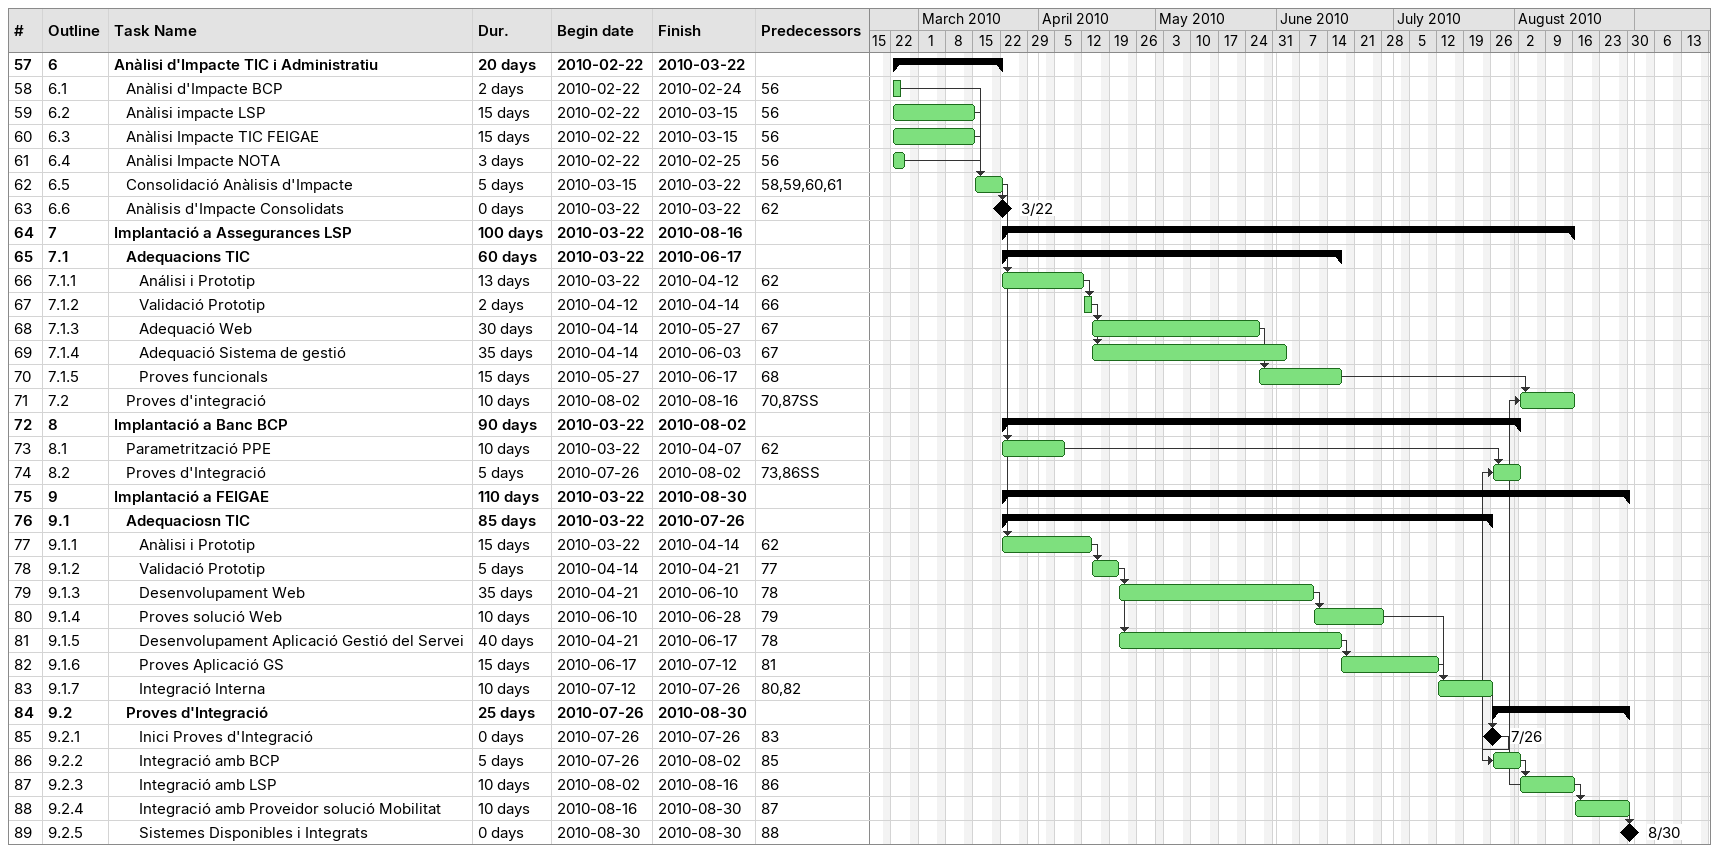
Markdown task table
| ID | WBS | Task | Duration | Start | Finish | Predecessors |
|---|---|---|---|---|---|---|
| 57 | 6 | **Anàlisi d'Impacte TIC i Administratiu** | 20d | 2010-02-22 | 2010-03-22 |  |
| 58 | 6.1 | Anàlisi d'Impacte BCP | 2d | 2010-02-22 | 2010-02-24 | 56 |
| 59 | 6.2 | Anàlisi impacte LSP | 15d | 2010-02-22 | 2010-03-15 | 56 |
| 60 | 6.3 | Anàlisi Impacte TIC FEIGAE | 15d | 2010-02-22 | 2010-03-15 | 56 |
| 61 | 6.4 | Anàlisi Impacte NOTA | 3d | 2010-02-22 | 2010-02-25 | 56 |
| 62 | 6.5 | Consolidació Anàlisis d'Impacte | 5d | 2010-03-15 | 2010-03-22 | 58, 59, 60, 61 |
| 63 | 6.6 | Anàlisis d'Impacte Consolidats | 0d | 2010-03-22 | 2010-03-22 | 62 |
| 64 | 7 | **Implantació a Assegurances LSP** | 100d | 2010-03-22 | 2010-08-16 |  |
| 65 | 7.1 | **Adequacions TIC** | 60d | 2010-03-22 | 2010-06-17 |  |
| 66 | 7.1.1 | Análisi i Prototip | 13d | 2010-03-22 | 2010-04-12 | 62 |
| 67 | 7.1.2 | Validació Prototip | 2d | 2010-04-12 | 2010-04-14 | 66 |
| 68 | 7.1.3 | Adequació Web | 30d | 2010-04-14 | 2010-05-27 | 67 |
| 69 | 7.1.4 | Adequació Sistema de gestió | 35d | 2010-04-14 | 2010-06-03 | 67 |
| 70 | 7.1.5 | Proves funcionals | 15d | 2010-05-27 | 2010-06-17 | 68 |
| 71 | 7.2 | Proves d'integració | 10d | 2010-08-02 | 2010-08-16 | 70, 87SS |
| 72 | 8 | **Implantació a Banc BCP** | 90d | 2010-03-22 | 2010-08-02 |  |
| 73 | 8.1 | Parametrització PPE | 10d | 2010-03-22 | 2010-04-07 | 62 |
| 74 | 8.2 | Proves d'Integració | 5d | 2010-07-26 | 2010-08-02 | 73, 86SS |
| 75 | 9 | **Implantació a FEIGAE** | 110d | 2010-03-22 | 2010-08-30 |  |
| 76 | 9.1 | **Adequaciosn TIC** | 85d | 2010-03-22 | 2010-07-26 |  |
| 77 | 9.1.1 | Anàlisi i Prototip | 15d | 2010-03-22 | 2010-04-14 | 62 |
| 78 | 9.1.2 | Validació Prototip | 5d | 2010-04-14 | 2010-04-21 | 77 |
| 79 | 9.1.3 | Desenvolupament Web | 35d | 2010-04-21 | 2010-06-10 | 78 |
| 80 | 9.1.4 | Proves solució Web | 10d | 2010-06-10 | 2010-06-28 | 79 |
| 81 | 9.1.5 | Desenvolupament Aplicació Gestió del Servei | 40d | 2010-04-21 | 2010-06-17 | 78 |
| 82 | 9.1.6 | Proves Aplicació GS | 15d | 2010-06-17 | 2010-07-12 | 81 |
| 83 | 9.1.7 | Integració Interna | 10d | 2010-07-12 | 2010-07-26 | 80, 82 |
| 84 | 9.2 | **Proves d'Integració** | 25d | 2010-07-26 | 2010-08-30 |  |
| 85 | 9.2.1 | Inici Proves d'Integració | 0d | 2010-07-26 | 2010-07-26 | 83 |
| 86 | 9.2.2 | Integració amb BCP | 5d | 2010-07-26 | 2010-08-02 | 85 |
| 87 | 9.2.3 | Integració amb LSP | 10d | 2010-08-02 | 2010-08-16 | 86 |
| 88 | 9.2.4 | Integració amb Proveidor solució Mobilitat | 10d | 2010-08-16 | 2010-08-30 | 87 |
| 89 | 9.2.5 | Sistemes Disponibles i Integrats | 0d | 2010-08-30 | 2010-08-30 | 88 |
